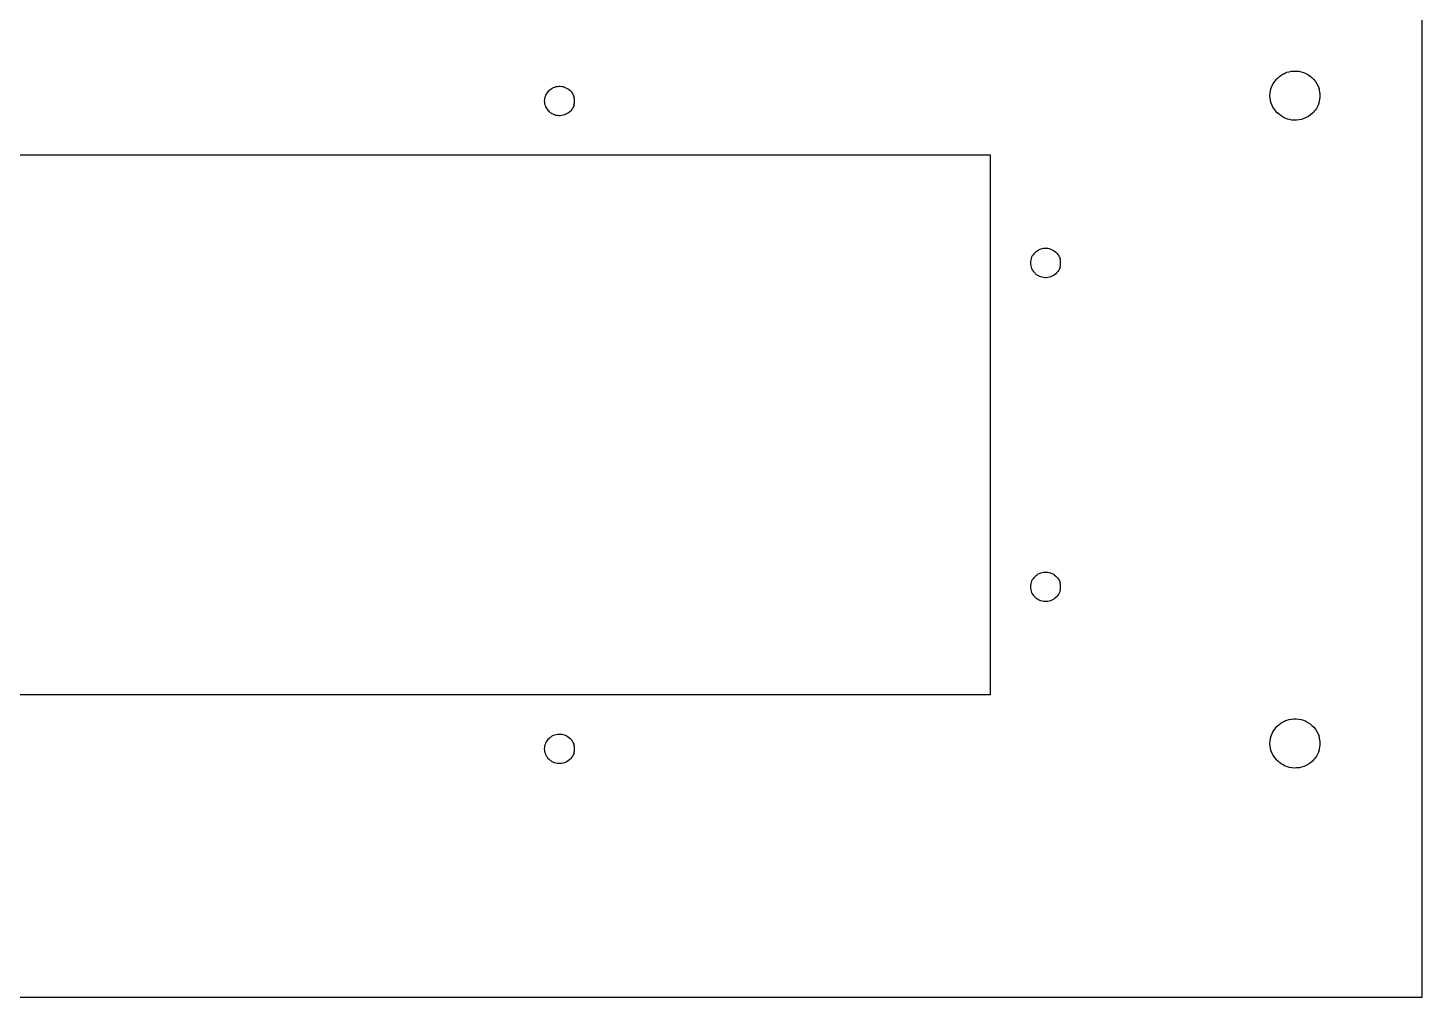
# Model space of a CAD drawing. Header units: millimetres. Extents: x 0 to 600, y 2 to 187.
# Drawn here: x 470.9 to 600, y 2 to 91.8 of the extents above; entities that cross this region are included whole.
import ezdxf

# ---------------------------------------------------------------- set-up
doc = ezdxf.new("R2010")
doc.units = ezdxf.units.MM
doc.layers.get('0').update_dxf_attribs({"linetype": 'CONTINUOUS'})

msp = doc.modelspace()

# ---------------------------------------------------------------- linework, layer by layer
for points in [[(0, 2), (600, 2), (600, 187), (5, 187), (0, 187)], [(560, 80), (560, 30), (360, 30), (360, 80)]]:
    msp.add_lwpolyline(points, close=True)
for centre, radius, start, end in [((588, 85.5), 2.12, 130.0753, 229.9247), ((520, 85), 1.26, 130.7378, 229.2622), ((520, 85), 1.54, -14.9676, 14.9676), ((565, 70), 1.26, 130.7378, 229.2622), ((565, 70), 1.54, -14.9676, 14.9676), ((565, 40), 1.26, 130.7378, 229.2622), ((565, 40), 1.54, -14.9676, 14.9676), ((588, 25.5), 2.12, 130.0753, 229.9247), ((520, 25), 1.26, 130.7378, 229.2622), ((520, 25), 1.54, -14.9676, 14.9676)]:
    msp.add_arc(centre, radius, start, end)
at = {"extrusion": (1.43512e-06, -3.84017e-07, 1)}
msp.add_arc((588, 85.5, 0), 2.56, -14.9805, 14.9805, dxfattribs=at)
at = {"extrusion": (2.67407e-06, -7.15543e-07, 1)}
msp.add_arc((588, 25.5, 0), 2.56, -14.9805, 14.9805, dxfattribs=at)
for points, knots in [([(586.64, 87.12, 0), (586.75, 87.24, 0), (586.88, 87.35, 0), (587.17, 87.53, 0), (587.32, 87.6, 0), (587.76, 87.75, 0), (588.05, 87.79, 0), (588.65, 87.76, 0), (588.95, 87.68, 0), (589.51, 87.42, 0), (589.76, 87.23, 0), (590.19, 86.75, 0), (590.36, 86.47, 0), (590.47, 86.16, 0)], [-0.4740226, -0.4740226, -0.4740226, -0.4740226, -0.4238529, -0.4238529, -0.3725078, -0.3725078, -0.2842906, -0.2842906, -0.1927994, -0.1927994, -0.0980354, -0.0980354, 0, 0, 0, 0]), ([(519.17, 85.96), (519.29, 86.08), (519.43, 86.18), (519.74, 86.32), (519.91, 86.36), (520.26, 86.38), (520.44, 86.35), (520.79, 86.22), (520.95, 86.12), (521.18, 85.92), (521.26, 85.82), (521.39, 85.62), (521.45, 85.51), (521.49, 85.4)], [0, 0, 0, 0, 0.050111, 0.050111, 0.1022615, 0.1022615, 0.1564505, 0.1564505, 0.2126771, 0.2126771, 0.2485205, 0.2485205, 0.2851428, 0.2851428, 0.2851428, 0.2851428]), ([(521.49, 84.6), (521.42, 84.42), (521.32, 84.25), (521.06, 83.96), (520.91, 83.85), (520.57, 83.69), (520.39, 83.64), (520.03, 83.62), (519.86, 83.65), (519.59, 83.74), (519.5, 83.79), (519.32, 83.9), (519.24, 83.97), (519.17, 84.04)], [0, 0, 0, 0, 0.0590387, 0.0590387, 0.1160334, 0.1160334, 0.1709834, 0.1709834, 0.2238878, 0.2238878, 0.2555052, 0.2555052, 0.2863474, 0.2863474, 0.2863474, 0.2863474]), ([(590.47, 84.84, 0), (590.41, 84.65, 0), (590.32, 84.47, 0), (590.1, 84.15, 0), (589.98, 84, 0), (589.61, 83.65, 0), (589.34, 83.48, 0), (588.77, 83.26, 0), (588.46, 83.21, 0), (587.87, 83.23, 0), (587.59, 83.29, 0), (587.06, 83.52, 0), (586.83, 83.68, 0), (586.64, 83.88, 0)], [-0.4721196, -0.4721196, -0.4721196, -0.4721196, -0.4129913, -0.4129913, -0.3550431, -0.3550431, -0.2613883, -0.2613883, -0.1709951, -0.1709951, -0.0838652, -0.0838652, 0, 0, 0, 0]), ([(564.17, 70.96), (564.29, 71.08), (564.43, 71.18), (564.74, 71.32), (564.91, 71.36), (565.26, 71.38), (565.44, 71.35), (565.79, 71.22), (565.95, 71.12), (566.18, 70.92), (566.26, 70.82), (566.39, 70.62), (566.45, 70.51), (566.49, 70.4)], [0, 0, 0, 0, 0.050111, 0.050111, 0.1022615, 0.1022615, 0.1564505, 0.1564505, 0.2126771, 0.2126771, 0.2485205, 0.2485205, 0.2851428, 0.2851428, 0.2851428, 0.2851428]), ([(566.49, 69.6), (566.42, 69.42), (566.32, 69.25), (566.06, 68.96), (565.91, 68.85), (565.57, 68.69), (565.39, 68.64), (565.03, 68.62), (564.86, 68.65), (564.59, 68.74), (564.5, 68.79), (564.32, 68.9), (564.24, 68.97), (564.17, 69.04)], [0, 0, 0, 0, 0.0590387, 0.0590387, 0.1160334, 0.1160334, 0.1709834, 0.1709834, 0.2238878, 0.2238878, 0.2555052, 0.2555052, 0.2863474, 0.2863474, 0.2863474, 0.2863474]), ([(564.17, 40.96), (564.29, 41.08), (564.43, 41.18), (564.74, 41.32), (564.91, 41.36), (565.26, 41.38), (565.44, 41.35), (565.79, 41.22), (565.95, 41.12), (566.18, 40.92), (566.26, 40.82), (566.39, 40.62), (566.45, 40.51), (566.49, 40.4)], [0, 0, 0, 0, 0.050111, 0.050111, 0.1022615, 0.1022615, 0.1564505, 0.1564505, 0.2126771, 0.2126771, 0.2485205, 0.2485205, 0.2851428, 0.2851428, 0.2851428, 0.2851428]), ([(566.49, 39.6), (566.42, 39.42), (566.32, 39.25), (566.06, 38.96), (565.91, 38.85), (565.57, 38.69), (565.39, 38.64), (565.03, 38.62), (564.86, 38.65), (564.59, 38.74), (564.5, 38.79), (564.32, 38.9), (564.24, 38.97), (564.17, 39.04)], [0, 0, 0, 0, 0.0590387, 0.0590387, 0.1160334, 0.1160334, 0.1709834, 0.1709834, 0.2238878, 0.2238878, 0.2555052, 0.2555052, 0.2863474, 0.2863474, 0.2863474, 0.2863474]), ([(586.64, 27.12, 0), (586.75, 27.24, 0), (586.88, 27.35, 0), (587.17, 27.53, 0), (587.32, 27.6, 0), (587.76, 27.75, 0), (588.05, 27.79, 0), (588.65, 27.76, 0), (588.95, 27.68, 0), (589.51, 27.42, 0), (589.76, 27.23, 0), (590.19, 26.75, 0), (590.36, 26.47, 0), (590.47, 26.16, 0)], [-0.4740226, -0.4740226, -0.4740226, -0.4740226, -0.4238529, -0.4238529, -0.3725078, -0.3725078, -0.2842906, -0.2842906, -0.1927994, -0.1927994, -0.0980354, -0.0980354, 0, 0, 0, 0]), ([(519.17, 25.96), (519.29, 26.08), (519.43, 26.18), (519.74, 26.32), (519.91, 26.36), (520.26, 26.38), (520.44, 26.35), (520.79, 26.22), (520.95, 26.12), (521.18, 25.92), (521.26, 25.82), (521.39, 25.62), (521.45, 25.51), (521.49, 25.4)], [0, 0, 0, 0, 0.050111, 0.050111, 0.1022615, 0.1022615, 0.1564505, 0.1564505, 0.2126771, 0.2126771, 0.2485205, 0.2485205, 0.2851428, 0.2851428, 0.2851428, 0.2851428]), ([(521.49, 24.6), (521.42, 24.42), (521.32, 24.25), (521.06, 23.96), (520.91, 23.85), (520.57, 23.69), (520.39, 23.64), (520.03, 23.62), (519.86, 23.65), (519.59, 23.74), (519.5, 23.79), (519.32, 23.9), (519.24, 23.97), (519.17, 24.04)], [0, 0, 0, 0, 0.0590387, 0.0590387, 0.1160334, 0.1160334, 0.1709834, 0.1709834, 0.2238878, 0.2238878, 0.2555052, 0.2555052, 0.2863474, 0.2863474, 0.2863474, 0.2863474]), ([(590.47, 24.84, 0), (590.41, 24.65, 0), (590.32, 24.47, 0), (590.1, 24.15, 0), (589.98, 24, 0), (589.61, 23.65, 0), (589.34, 23.48, 0), (588.77, 23.26, 0), (588.46, 23.21, 0), (587.87, 23.23, 0), (587.59, 23.29, 0), (587.06, 23.52, 0), (586.83, 23.68, 0), (586.64, 23.88, 0)], [-0.4721196, -0.4721196, -0.4721196, -0.4721196, -0.4129913, -0.4129913, -0.3550431, -0.3550431, -0.2613883, -0.2613883, -0.1709951, -0.1709951, -0.0838652, -0.0838652, 0, 0, 0, 0])]:
    msp.add_open_spline(points, degree=3, knots=knots)

doc.saveas('drawing.dxf')
